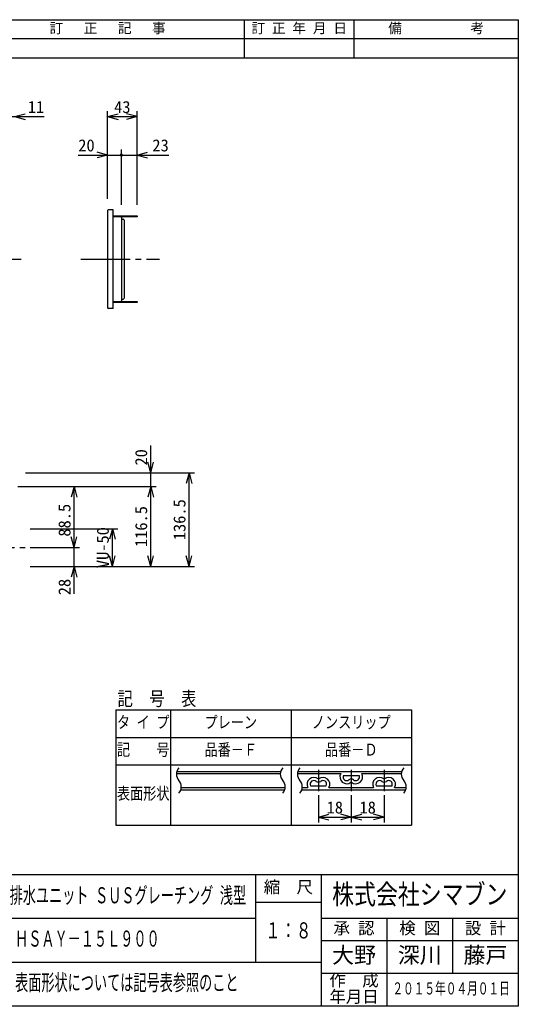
# Model space of a CAD drawing. Units: millimetres, scale not verified. Extents: x -1092 to 1092, y -744 to 696.
# Drawn here: x 364 to 1092, y -744 to 696 of the extents above; entities that cross this region are included whole.
import ezdxf
from ezdxf.enums import TextEntityAlignment as Align

# ---------------------------------------------------------------- set-up
doc = ezdxf.new("R2010")
doc.units = ezdxf.units.MM
doc.header["$LTSCALE"] = 8
doc.linetypes.add('CHAIN1', pattern=[8, 5, -1, 1, -1])
doc.linetypes.add('CHAIN2', pattern=[12, 9, -1, 1, -1])
for name, color, linetype in [('0-0_計極細', 2, 'Continuous'), ('0-1_計細線', 3, 'Continuous'), ('0-5_寸法線', 7, 'Continuous'), ('0-7_枠細線', 5, 'Continuous'), ('0-8_枠中線', 5, 'Continuous')]:
    doc.layers.add(name, color=color, linetype=linetype)
doc.styles.add('ＭＳ ゴシック', font='')
doc.styles.get('ＭＳ ゴシック').set_extended_font_data('MS Gothic')

msp = doc.modelspace()

# ---------------------------------------------------------------- hatches: boundary and pattern name
at = {"layer": '0-5_寸法線'}
msp.add_hatch(color=256, dxfattribs=at).paths.add_polyline_path([(514.404, 498.534, 1), (509.604, 498.534, 1)])

# ---------------------------------------------------------------- linework, layer by layer
at = {"layer": '0-0_計極細', "linetype": 'CHAIN2'}
for p, q in [((-549.168, 346.534), (365.861, 346.534)), ((452.761, 346.534), (567.984, 346.534))]:
    msp.add_line(p, q, dxfattribs=at)
at = {"layer": '0-0_計極細', "linetype": 'CHAIN1'}
msp.add_line((251.663, -74.466), (382.014, -74.466), dxfattribs=at)
at = {"layer": '0-1_計細線'}
for p, q in [((500.004, 418.534), (493.004, 418.534)), ((500.004, 274.534), (500.004, 418.534)), ((492.004, 417.534), (492.004, 275.534)), ((502.004, 408.534), (502.004, 409.734)), ((512.004, 408.534), (512.004, 409.734)), ((512.004, 407.534), (512.004, 285.534)), ((512.504, 405.034), (514.504, 405.034)), ((514.004, 408.534), (514.004, 409.734)), ((516.004, 408.534), (516.004, 409.734)), ((516.004, 403.534), (516.004, 289.534)), ((518.004, 408.534), (518.004, 409.734)), ((532.004, 408.534), (532.004, 409.734)), ((512.504, 288.034), (514.504, 288.034)), ((500.004, 274.534), (493.004, 274.534)), ((502.004, 283.334), (502.004, 284.534)), ((512.004, 283.334), (512.004, 284.534)), ((514.004, 283.334), (514.004, 284.534)), ((516.004, 283.334), (516.004, 284.534)), ((518.004, 283.334), (518.004, 284.534)), ((532.004, 283.334), (532.004, 284.534))]:
    msp.add_line(p, q, dxfattribs=at)
for points in [[(500.004, 409.734), (535.004, 409.734), (535.004, 408.534), (500.004, 408.534)], [(500.004, 284.534), (535.004, 284.534), (535.004, 283.334), (500.004, 283.334)]]:
    msp.add_lwpolyline(points, close=True, dxfattribs=at)
for centre, radius, start, end in [((493.004, 417.534), 1, 90, 180), ((511.004, 407.534), 1, 0, 90), ((512.504, 405.534), 0.5, 180, 270), ((514.504, 403.534), 1.5, 0, 90), ((512.504, 287.534), 0.5, 90, 180), ((514.504, 289.534), 1.5, 270, 360), ((493.004, 275.534), 1, 180, 270), ((511.004, 285.534), 1, 270, 360)]:
    msp.add_arc(centre, radius, start, end, dxfattribs=at)
at = {"layer": '0-5_寸法線'}
for p, q in [((492.004, 434.534), (492.004, 562.534)), ((535.004, 425.734), (535.004, 562.534)), ((345.004, 554.534), (399.281, 554.534)), ((356.004, 554.534), (371.459, 558.675)), ((356.004, 554.534), (371.459, 550.393)), ((492.004, 554.534), (507.459, 558.675)), ((492.004, 554.534), (507.459, 550.393)), ((492.004, 554.534), (535.004, 554.534)), ((535.004, 554.534), (519.549, 558.675)), ((535.004, 554.534), (519.549, 550.393)), ((492.004, 434.534), (492.004, 506.534)), ((512.004, 425.734), (512.004, 506.534)), ((535.004, 425.734), (535.004, 506.534)), ((449.042, 498.534), (512.004, 498.534)), ((492.004, 498.534), (476.549, 502.675)), ((492.004, 498.534), (476.549, 494.393)), ((512.004, 498.534), (581.345, 498.534)), ((535.004, 498.534), (550.459, 502.675)), ((535.004, 498.534), (550.459, 494.393)), ((555.004, 14.534), (555.004, 74.534)), ((555.004, 34.534), (550.863, 49.989)), ((555.004, 34.534), (559.145, 49.989)), ((372.004, 34.534), (563.004, 34.534)), ((372.004, 34.534), (619.004, 34.534)), ((611.004, 34.534), (606.863, 19.079)), ((611.004, 34.534), (615.145, 19.079)), ((611.004, -101.966), (611.004, 34.534)), ((360.704, 14.534), (563.004, 14.534)), ((360.704, 14.534), (451.004, 14.534)), ((443.004, 14.534), (438.863, -0.921)), ((443.004, 14.534), (447.145, -0.921)), ((443.004, -74.466), (443.004, 14.534)), ((555.004, 14.534), (550.863, -0.921)), ((555.004, 14.534), (559.145, -0.921)), ((555.004, -101.966), (555.004, 14.534)), ((379.004, -46.966), (507.004, -46.966)), ((499.004, -46.966), (494.863, -62.421)), ((499.004, -46.966), (503.145, -62.421)), ((499.004, -101.966), (499.004, -46.966)), ((443.004, -74.466), (438.863, -59.011)), ((443.004, -74.466), (447.145, -59.011)), ((379.004, -74.466), (451.004, -74.466)), ((443.004, -141.966), (443.004, -74.466)), ((499.004, -101.966), (494.863, -86.511)), ((499.004, -101.966), (503.145, -86.511)), ((555.004, -101.966), (550.863, -86.511)), ((555.004, -101.966), (559.145, -86.511)), ((611.004, -101.966), (606.863, -86.511)), ((611.004, -101.966), (615.145, -86.511)), ((379.004, -101.966), (507.004, -101.966)), ((379.004, -101.966), (563.004, -101.966)), ((379.004, -101.966), (619.004, -101.966)), ((379.004, -101.966), (451.004, -101.966)), ((443.004, -101.966), (438.863, -117.421)), ((443.004, -101.966), (447.145, -117.421))]:
    msp.add_line(p, q, dxfattribs=at)
at = {"layer": '0-7_枠細線'}
for p, q in [((692, 640), (692, 696)), ((852, 640), (852, 696)), ((1092, 668), (236, 668)), ((1092, 640), (236, 640)), ((503.954, -311.489), (935.954, -311.489)), ((503.954, -311.489), (503.954, -479.489)), ((583.954, -311.489), (583.954, -479.489)), ((759.954, -311.489), (759.954, -479.489)), ((935.954, -311.489), (935.954, -479.489)), ((503.954, -351.489), (935.954, -351.489)), ((503.954, -391.489), (935.954, -391.489)), ((593.062, -401.218), (744.871, -401.218)), ((769.862, -401.218), (921.671, -401.218)), ((592.476, -404.418), (744.285, -404.418)), ((769.276, -404.418), (832.576, -404.418)), ((836.4, -407.085), (859.509, -407.085)), ((863.333, -404.418), (921.085, -404.418)), ((599.038, -427.885), (750.847, -427.885)), ((599.624, -424.685), (751.433, -424.685)), ((775.839, -427.885), (927.647, -427.885)), ((776.425, -424.685), (784.576, -424.685)), ((788.4, -422.018), (811.509, -422.018)), ((815.333, -424.685), (880.576, -424.685)), ((884.4, -422.018), (907.509, -422.018)), ((911.333, -424.685), (928.233, -424.685)), ((799.954, -435.885), (799.954, -475.885)), ((847.954, -435.885), (847.954, -475.885)), ((895.954, -435.885), (895.954, -475.885)), ((799.954, -467.885), (815.409, -463.744)), ((799.954, -467.885), (815.409, -472.026)), ((799.954, -467.885), (847.954, -467.885)), ((847.954, -467.885), (832.5, -463.744)), ((847.954, -467.885), (832.5, -472.026)), ((847.954, -467.885), (863.409, -463.744)), ((847.954, -467.885), (863.409, -472.026)), ((847.954, -467.885), (895.954, -467.885)), ((895.954, -467.885), (880.5, -463.744)), ((895.954, -467.885), (880.5, -472.026)), ((503.954, -479.489), (935.954, -479.489)), ((708, -552), (708, -680)), ((804, -552), (804, -744)), ((708, -592), (804, -592)), ((708, -616), (292, -616)), ((1092, -616), (804, -616)), ((900, -616), (900, -744)), ((996, -616), (996, -696)), ((804, -648), (1092, -648)), ((804, -680), (292, -680)), ((1092, -696), (804, -696))]:
    msp.add_line(p, q, dxfattribs=at)
at = {"layer": '0-7_枠細線', "linetype": 'CHAIN1'}
for p, q in [((799.954, -398.978), (799.954, -429.935)), ((847.954, -398.978), (847.954, -429.935)), ((895.954, -398.978), (895.954, -429.935))]:
    msp.add_line(p, q, dxfattribs=at)
at = {"layer": '0-7_枠細線'}
for centre, radius, start, end in [((606.193, -405.277), 13.745, 137.56163, 222.43837), ((758.002, -405.277), 13.745, 137.56163, 222.43837), ((782.994, -405.277), 13.745, 137.56163, 222.43837), ((934.803, -405.277), 13.745, 137.56163, 222.43837), ((585.906, -423.826), 13.745, 317.56163, 42.43837), ((737.715, -423.826), 13.745, 317.56163, 42.43837), ((762.707, -423.826), 13.745, 317.56163, 42.43837), ((793.288, -419.885), 9.947, 51.31781, 208.85363), ((793.288, -419.885), 5.333, 51.31781, 203.57818), ((799.954, -411.558), 5.333, 231.31781, 308.68219), ((799.954, -411.558), 0.72, 231.31781, 308.68219), ((806.621, -419.885), 9.947, 331.14637, 128.68219), ((806.621, -419.885), 5.333, 336.42182, 128.68219), ((841.288, -409.218), 9.947, 151.14637, 308.68219), ((841.288, -409.218), 5.333, 156.42182, 308.68219), ((847.954, -417.545), 5.333, 51.31781, 128.68219), ((847.954, -417.545), 0.72, 51.31781, 128.68219), ((854.621, -409.218), 9.947, 231.31781, 28.85363), ((854.621, -409.218), 5.333, 231.31781, 23.57818), ((889.288, -419.885), 9.947, 51.31781, 208.85363), ((889.288, -419.885), 5.333, 51.31781, 203.57818), ((895.954, -411.558), 5.333, 231.31781, 308.68219), ((895.954, -411.558), 0.72, 231.31781, 308.68219), ((902.621, -419.885), 9.947, 331.14637, 128.68219), ((902.621, -419.885), 5.333, 336.42182, 128.68219), ((914.516, -423.826), 13.745, 317.56163, 42.43837)]:
    msp.add_arc(centre, radius, start, end, dxfattribs=at)
at = {"layer": '0-8_枠中線'}
msp.add_lwpolyline([(-1092, -744), (-1092, 696), (1092, 696), (1092, -744)], close=True, dxfattribs=at)
msp.add_lwpolyline([(1092, -552), (292, -552), (292, -744)], dxfattribs=at)

# ---------------------------------------------------------------- texts
at = {"layer": '0-5_寸法線', "style": 'ＭＳ ゴシック'}
for s, p in [('11', (375.281, 554.534)), ('43', (501.504, 554.534)), ('20', (449.042, 498.534)), ('23', (557.345, 498.534))]:
    msp.add_text(s, height=17.6, dxfattribs=at).set_placement(p, align=Align.BOTTOM_LEFT)
for s, p in [('20', (555.004, 45.234)), ('88.5', (443.004, -58.519)), ('136.5', (611.004, -63.716)), ('116.5', (555.004, -73.716)), ('VU-50', (499.004, -104.466)), ('28', (443.004, -144.047))]:
    msp.add_text(s, height=17.6, rotation=90, dxfattribs=at).set_placement(p, align=Align.BOTTOM_LEFT)
at = {"layer": '0-7_枠細線', "style": 'ＭＳ ゴシック'}
for s, height, p in [('訂\u3000 正\u3000 記\u3000 事', 14.66, (407, 672)), ('訂 正 年 月 日', 14.66, (702, 672)), ('備\u3000\u3000\u3000\u3000\u3000考', 14.66, (902, 672)), ('18', 17.6, (811.954, -467.885)), ('18', 17.6, (859.954, -467.885)), ('縮\u3000尺', 17.6, (720, -584)), ('検 図', 17.6, (918, -644)), ('設 計', 17.6, (1014, -644)), ('承 認', 17.6, (822, -644)), ('大野', 23.46, (820, -688)), ('深川', 23.46, (916, -688)), ('藤戸', 23.46, (1012, -688)), ('作\u3000成', 17.6, (816, -720)), ('年月日', 17.6, (816, -744))]:
    msp.add_text(s, height=height, dxfattribs=at).set_placement(p, align=Align.BOTTOM_LEFT)
for s, height, width, p in [('タ イ プ', 17.6, 0.8, (505.554, -343.489)), ('プレーン', 17.6, 0.8, (633.554, -343.489)), ('ノンスリップ', 17.6, 0.8, (790.354, -343.489)), ('記\u3000\u3000号', 17.6, 0.8, (505.554, -383.489)), ('品番－Ｆ', 17.6, 0.8, (633.554, -383.489)), ('品番－Ｄ', 17.6, 0.8, (809.554, -383.489)), ('表面形状', 17.6, 0.8, (505.554, -447.489)), ('株式会社シマブン', 29.33, 0.8, (820, -604)), ('排水ユニット ＳＵＳグレーチング 浅型', 23.46, 0.6, (348.8, -600.751)), ('ＨＳＡＹ－１５Ｌ９００', 23.46, 0.6, (356.8, -664)), ('１：８', 23.46, 0.7, (722.4, -652)), ('表面形状については記号表参照のこと', 23.46, 0.6, (356.8, -728)), ('２０１５年０４月０１日', 17.6, 0.65, (908, -732))]:
    msp.add_text(s, height=height, dxfattribs=dict(at, width=width)).set_placement(p, align=Align.BOTTOM_LEFT)
at = {"layer": '0-7_枠細線', "insert": (506.449, -307.489), "char_height": 20.53, "attachment_point": 7, "style": 'ＭＳ ゴシック'}
msp.add_mtext('\\T2.07;\\W0.8;記号表', dxfattribs=at)

doc.saveas('drawing.dxf')
